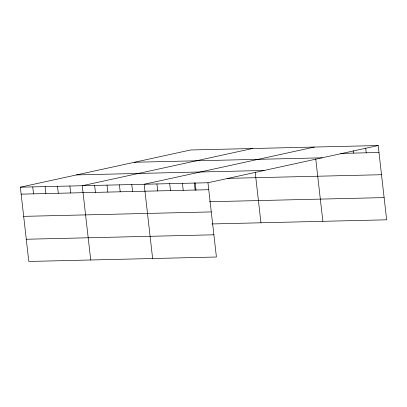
<?xml version="1.0" encoding="UTF-8"?>
<svg xmlns="http://www.w3.org/2000/svg" width="407" height="407" viewBox="0 0 407 407"><rect width="100%" height="100%" fill="white"/><g stroke="black" fill="none" stroke-linecap="round" stroke-linejoin="round"><path stroke-width="0.61" d="M378.189 145.543L207.957 182.748L216.417 257.01L28.811 261.457L20.35 187.189L190.583 149.99L378.189 145.543L386.65 219.811L212.042 223.947M252.493 148.524L82.26 185.724L90.72 259.987M314.402 147.054L144.17 184.259L152.63 258.521M340.71 153.408L378.983 152.503M134.407 162.266L322.013 157.819M76.526 174.913L264.133 170.472M227.335 178.363L381.512 174.715M20.35 187.189L207.957 182.748M21.144 194.149L208.75 189.703M209.513 201.735L384.122 197.599M23.672 216.361L211.279 211.915M26.282 239.245L213.889 234.798M365.695 148.168L366.224 152.803M353.205 150.788L353.464 153.108M315.756 158.949L322.863 221.322M255.184 172.136L260.953 222.787M195.202 183.048L195.991 190.008M194.327 182.87L195.172 190.288M182.443 183.353L183.236 190.308M169.683 183.654L170.477 190.613M156.929 183.954L157.723 190.914M131.787 184.554L132.58 191.509M119.409 184.844L120.197 191.804M107.026 185.139L107.819 192.094M94.643 185.429L95.436 192.389M69.877 186.019L70.67 192.974M57.494 186.309L58.287 193.269M45.116 186.604L45.905 193.564M32.733 186.899L33.527 193.854"/></g></svg>
